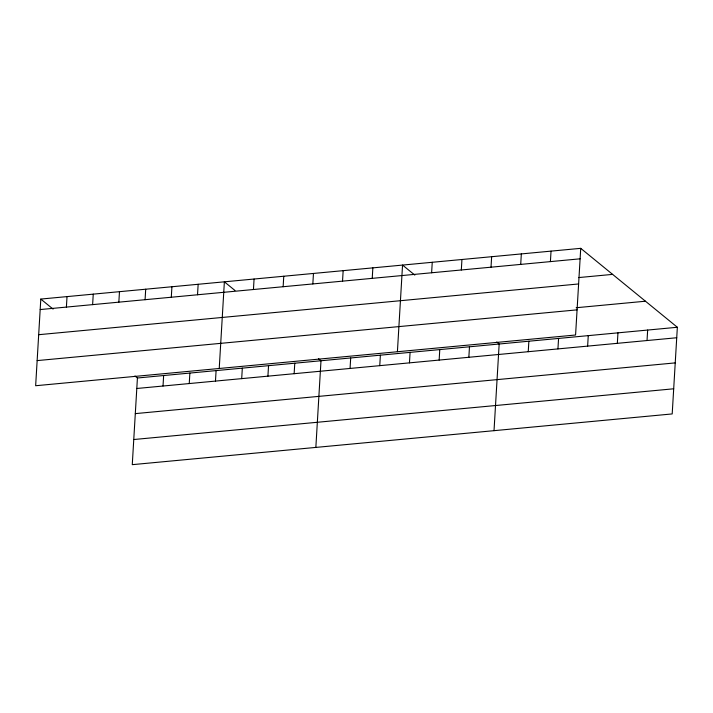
<?xml version="1.0" encoding="UTF-8"?>
<svg xmlns="http://www.w3.org/2000/svg" width="713" height="713" viewBox="0 0 713 713"><rect width="100%" height="100%" fill="white"/><g stroke="black" fill="none" stroke-linecap="round" stroke-linejoin="round"><path stroke-width="1.07" d="M40.801 299.068L35.65 385.733L575.578 335.003L580.73 248.338L40.801 299.068L53.065 309.086M66.398 307.089L67.022 296.608M92.628 304.629L93.251 294.139M118.848 302.16L119.472 291.679M134.962 376.001L137.422 377.997L132.27 464.662L672.199 413.932L677.35 327.267L580.73 248.338M145.078 299.701L145.702 289.211M163.019 386.018L163.642 375.537M171.298 297.232L171.922 286.751M189.248 383.558L189.872 373.068M197.528 294.772L198.152 284.282M215.469 381.09L216.092 370.608M219.23 368.487L224.372 281.822L235.005 290.503M241.698 378.63L242.322 368.14M253.445 289.514L254.069 279.033M267.919 376.161L268.543 365.68M283.141 286.724L283.765 276.243M294.148 373.701L294.772 363.211M312.838 283.934L313.462 273.453M315.85 447.416L320.993 360.751L318.542 358.746M342.534 281.145L343.158 270.664M350.065 368.443L350.689 357.962M372.231 278.355L372.854 267.865M379.762 365.653L380.385 355.172M397.408 351.741L402.551 265.076L414.814 275.093M409.458 362.864L410.082 352.374M431.623 272.776L432.247 262.286M439.155 360.074L439.778 349.584M461.32 269.986L461.944 259.496M468.851 357.284L469.475 346.794M491.016 267.188L491.64 256.707M494.02 430.67L499.171 344.005L496.72 341.999M520.713 264.398L521.337 253.917M528.244 351.696L528.868 341.215M550.409 261.609L551.033 251.128M557.94 348.907L558.564 338.425M587.637 346.117L588.261 335.636M617.333 343.327L617.957 332.846M647.03 340.538L647.654 330.057M40.178 309.558L580.106 258.819M578.519 277.589L612.619 274.38M38.68 334.7L578.617 283.961M576.175 307.731L645.47 301.216M37.147 360.6L577.075 309.861M137.422 377.997L677.35 327.267M136.798 388.487L676.726 337.748M135.301 413.62L675.238 362.89M133.759 439.529L673.696 388.79"/></g></svg>
